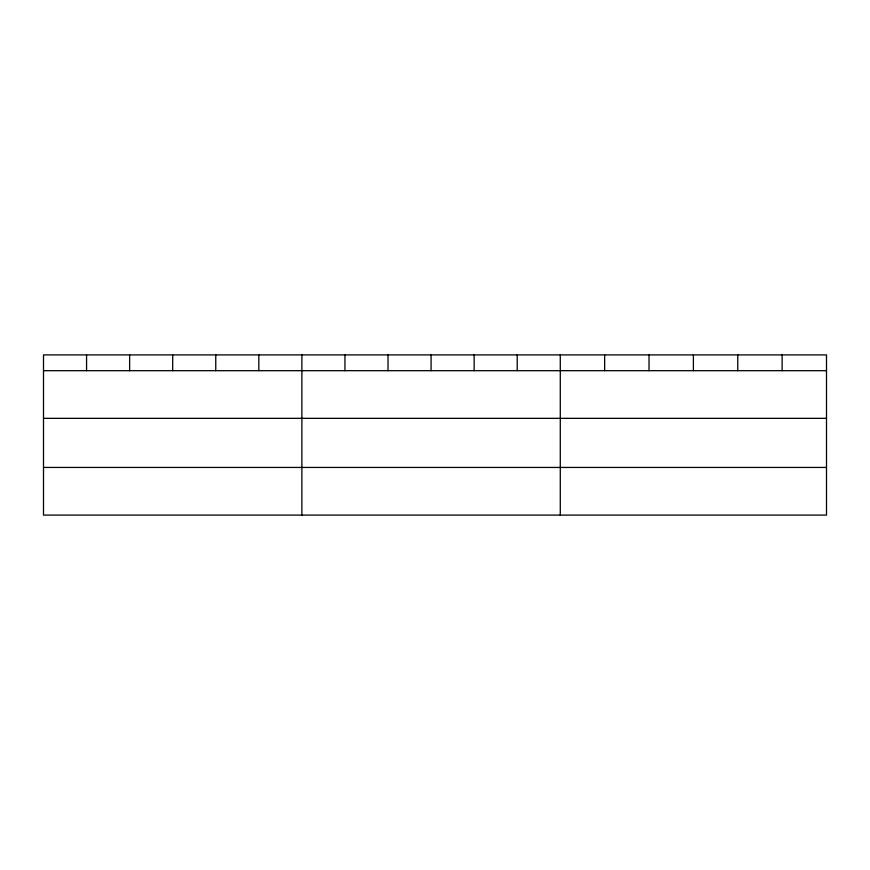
<?xml version="1.0" encoding="UTF-8"?>
<svg xmlns="http://www.w3.org/2000/svg" width="870" height="870" viewBox="0 0 870 870"><rect width="100%" height="100%" fill="white"/><g stroke="black" fill="none" stroke-linecap="round" stroke-linejoin="round"><path stroke-width="1.3" d="M826.5 418.339L826.5 354.906L43.5 354.906L43.5 515.094L826.5 515.094L826.5 418.339L43.5 418.339M43.5 370.685L826.5 370.685M43.5 467.44L826.5 467.44M782.13 354.906L782.13 370.685M737.76 354.906L737.76 370.685M693.39 354.906L693.39 370.685M649.02 354.906L649.02 370.685M604.65 354.906L604.65 370.685M560.28 354.906L560.28 515.094M517.215 354.906L517.215 370.685M474.15 354.906L474.15 370.685M431.085 354.906L431.085 370.685M388.02 354.906L388.02 370.685M344.955 354.906L344.955 370.685M301.89 354.906L301.89 515.094M258.825 354.906L258.825 370.685M215.76 354.906L215.76 370.685M172.695 354.906L172.695 370.685M129.63 354.906L129.63 370.685M86.565 354.906L86.565 370.685"/></g></svg>
